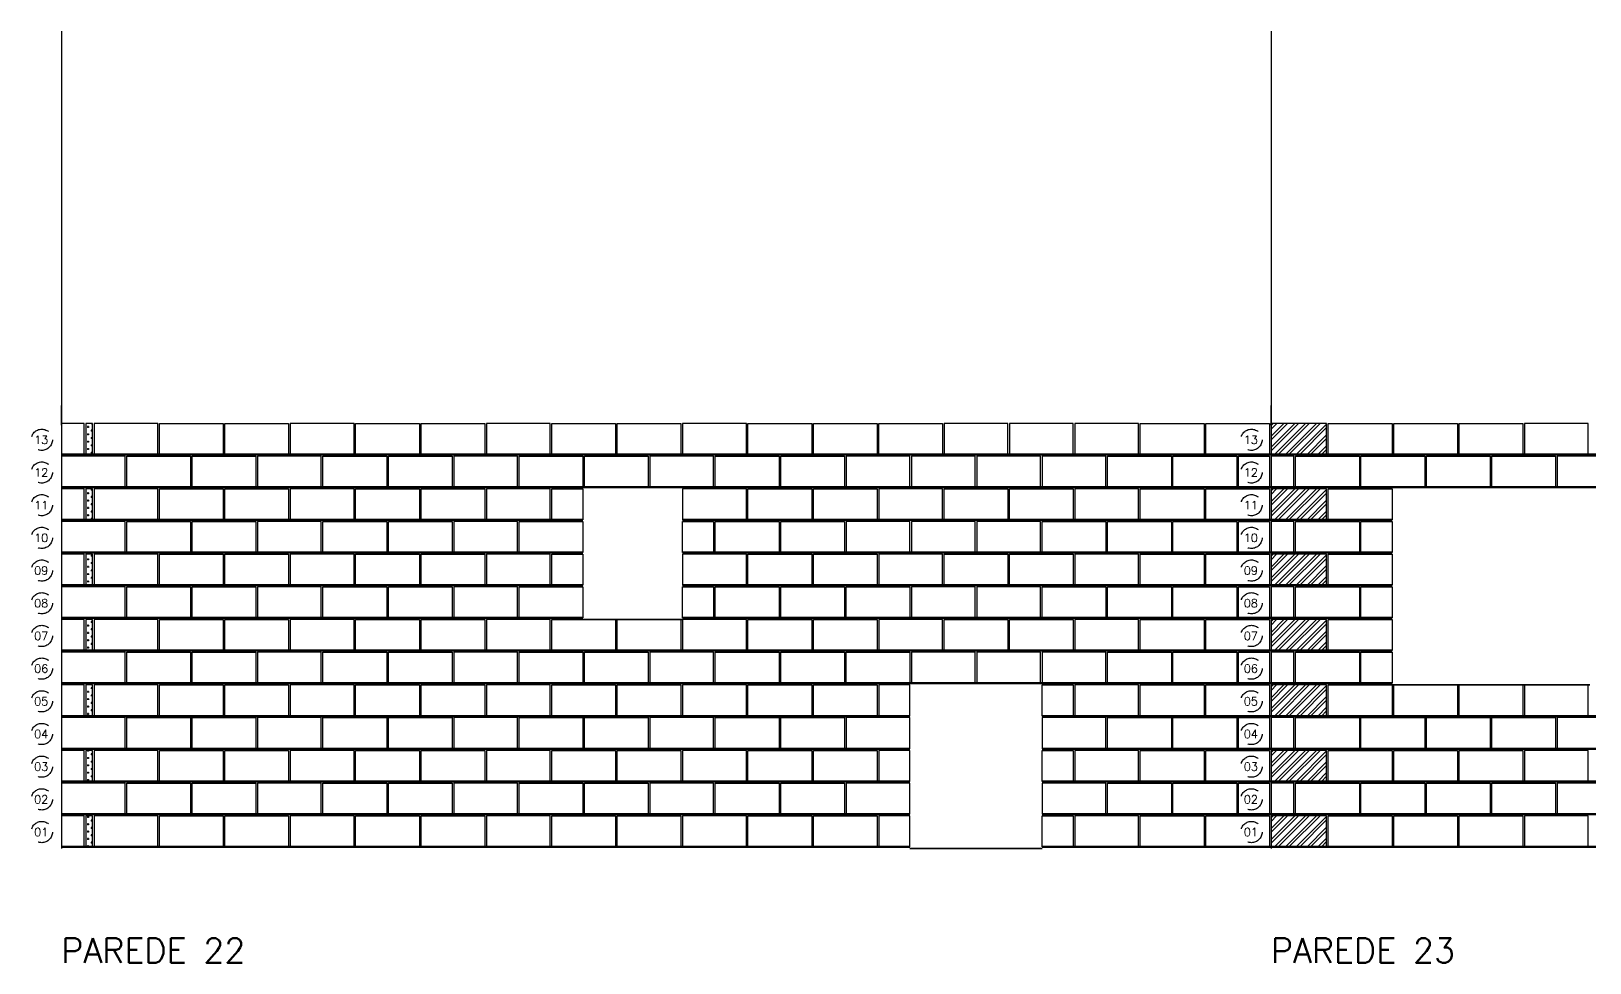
# Model space of a CAD drawing. Extents: x 0 to 187, y -7 to 20.
# Drawn here: x 18.84 to 28.38, y 14.3 to 20 of the extents above; entities that cross this region are included whole.
import ezdxf

# ---------------------------------------------------------------- set-up
doc = ezdxf.new("R2010")
doc.units = 0
doc.header["$LTSCALE"] = 0.5
doc.header["$MEASUREMENT"] = 0
doc.linetypes.add('HIDDEN', pattern=[0.375, 0.25, -0.125])
for name, color, linetype in [('AUX00', 7, 'HIDDEN'), ('AUX01', 1, 'CONTINUOUS'), ('B04', 6, 'CONTINUOUS'), ('B19', 3, 'CONTINUOUS'), ('B19C', 126, 'CONTINUOUS'), ('B34', 150, 'CONTINUOUS'), ('B34C', 160, 'CONTINUOUS'), ('B39', 2, 'CONTINUOUS'), ('B39C', 5, 'CONTINUOUS'), ('BP', 106, 'CONTINUOUS'), ('H04', 9, 'CONTINUOUS'), ('H34', 9, 'CONTINUOUS'), ('TXT05', 4, 'CONTINUOUS'), ('VIG02', 3, 'CONTINUOUS')]:
    doc.layers.add(name, color=color, linetype=linetype)
doc.layers.add('FIADAS', color=161, linetype='CONTINUOUS', lineweight=50)
doc.styles.add('ROMANS', font='romans.shx')
pattern_1 = [(360, (9.124238, 13.820944), (0.02250224, 0.02250224), [0.01125112, -0.03375336]), (90, (9.129863, 13.815318), (-0.02250224, 0.02250224), [0.01125112, -0.03375336])]

msp = doc.modelspace()

# ---------------------------------------------------------------- hatches: boundary and pattern name
at = {"layer": 'H04'}
h = msp.add_hatch(dxfattribs=at)
h.set_pattern_fill('CROSS', color=256, scale=0.090009, style=0)
h.set_pattern_definition(pattern_1)
h.paths.add_polyline_path([(19.2152, 17.41), (19.1752, 17.41), (19.1752, 17.6), (19.2152, 17.6)])
h = msp.add_hatch(dxfattribs=at)
h.set_pattern_fill('CROSS', color=256, scale=0.090009, style=0)
h.set_pattern_definition(pattern_1)
h.paths.add_polyline_path([(19.2152, 17.01), (19.1752, 17.01), (19.1752, 17.2), (19.2152, 17.2)])
h = msp.add_hatch(dxfattribs=at)
h.set_pattern_fill('CROSS', color=256, scale=0.090009, style=0)
h.set_pattern_definition(pattern_1)
h.paths.add_polyline_path([(19.2152, 16.61), (19.1752, 16.61), (19.1752, 16.8), (19.2152, 16.8)])
h = msp.add_hatch(dxfattribs=at)
h.set_pattern_fill('CROSS', color=256, scale=0.090009, style=0)
h.set_pattern_definition(pattern_1)
h.paths.add_polyline_path([(19.2152, 16.21), (19.1752, 16.21), (19.1752, 16.4), (19.2152, 16.4)])
h = msp.add_hatch(dxfattribs=at)
h.set_pattern_fill('CROSS', color=256, scale=0.090009, style=0)
h.set_pattern_definition(pattern_1)
h.paths.add_polyline_path([(19.2152, 15.81), (19.1752, 15.81), (19.1752, 16), (19.2152, 16)])
h = msp.add_hatch(dxfattribs=at)
h.set_pattern_fill('CROSS', color=256, scale=0.090009, style=0)
h.set_pattern_definition(pattern_1)
h.paths.add_polyline_path([(19.2152, 15.41), (19.1752, 15.41), (19.1752, 15.6), (19.2152, 15.6)])
h = msp.add_hatch(dxfattribs=at)
h.set_pattern_fill('CROSS', color=256, scale=0.090009, style=0)
h.set_pattern_definition(pattern_1)
h.paths.add_polyline_path([(19.2152, 15.01), (19.1752, 15.01), (19.1752, 15.2), (19.2152, 15.2)])
at = {"layer": 'H34'}
h = msp.add_hatch(dxfattribs=at)
h.set_pattern_fill('ANSI32', color=160, scale=0.125012, style=0)
h.set_pattern_definition([(45, (35.591213, 32.057525), (-0.03314893, 0.03314893), []), (45, (35.61331, 32.057525), (-0.03314893, 0.03314893), [])])
h.paths.add_polyline_path([(26.4253, 17.41), (26.7653, 17.41), (26.7653, 17.6), (26.4253, 17.6)])
h = msp.add_hatch(dxfattribs=at)
h.set_pattern_fill('ANSI32', color=256, scale=0.125012, style=0)
h.set_pattern_definition([(45, (35.591033, 31.657525), (-0.03314893, 0.03314893), []), (45, (35.61313, 31.657525), (-0.03314893, 0.03314893), [])])
h.paths.add_polyline_path([(26.4251, 17.01), (26.7651, 17.01), (26.7651, 17.2), (26.4251, 17.2)])
h = msp.add_hatch(dxfattribs=at)
h.set_pattern_fill('ANSI32', color=256, scale=0.125012, style=0)
h.set_pattern_definition([(45, (35.591033, 31.257525), (-0.03314893, 0.03314893), []), (45, (35.61313, 31.257525), (-0.03314893, 0.03314893), [])])
h.paths.add_polyline_path([(26.4251, 16.61), (26.7651, 16.61), (26.7651, 16.8), (26.4251, 16.8)])
h = msp.add_hatch(dxfattribs=at)
h.set_pattern_fill('ANSI32', color=256, scale=0.125012, style=0)
h.set_pattern_definition([(45, (35.591033, 30.857525), (-0.03314893, 0.03314893), []), (45, (35.61313, 30.857525), (-0.03314893, 0.03314893), [])])
h.paths.add_polyline_path([(26.4251, 16.21), (26.7651, 16.21), (26.7651, 16.4), (26.4251, 16.4)])
h = msp.add_hatch(dxfattribs=at)
h.set_pattern_fill('ANSI32', color=256, scale=0.125012, style=0)
h.set_pattern_definition([(45, (35.591033, 30.457525), (-0.03314893, 0.03314893), []), (45, (35.61313, 30.457525), (-0.03314893, 0.03314893), [])])
h.paths.add_polyline_path([(26.4251, 15.81), (26.7651, 15.81), (26.7651, 16), (26.4251, 16)])
h = msp.add_hatch(dxfattribs=at)
h.set_pattern_fill('ANSI32', color=256, scale=0.125012, style=0)
h.set_pattern_definition([(45, (35.591033, 30.057525), (-0.03314893, 0.03314893), []), (45, (35.61313, 30.057525), (-0.03314893, 0.03314893), [])])
h.paths.add_polyline_path([(26.4251, 15.41), (26.7651, 15.41), (26.7651, 15.6), (26.4251, 15.6)])
h = msp.add_hatch(dxfattribs=at)
h.set_pattern_fill('ANSI32', color=256, scale=0.125012, style=0)
h.set_pattern_definition([(45, (35.591033, 29.657525), (-0.03314893, 0.03314893), []), (45, (35.61313, 29.657525), (-0.03314893, 0.03314893), [])])
h.paths.add_polyline_path([(26.4251, 15.01), (26.7651, 15.01), (26.7651, 15.2), (26.4251, 15.2)])

# ---------------------------------------------------------------- linework, layer by layer
at = {"layer": 'AUX00'}
for centre in [(18.9052, 17.5), (26.3052, 17.5), (18.9052, 17.3), (26.3052, 17.3), (18.9052, 17.1), (26.3052, 17.1), (18.9052, 16.9), (26.3052, 16.9), (18.9052, 16.7), (26.3052, 16.7), (18.9052, 16.5), (26.3052, 16.5), (18.9052, 16.3), (26.3052, 16.3), (18.9052, 16.1), (26.3052, 16.1), (18.9052, 15.9), (26.3052, 15.9), (18.9052, 15.7), (26.3052, 15.7), (18.9052, 15.5), (26.3052, 15.5), (18.9052, 15.3), (26.3052, 15.3), (18.9052, 15.1), (26.3052, 15.1)]:
    msp.add_circle(centre, 0.065, dxfattribs=at)
at = {"layer": 'AUX01'}
for points in [[(19.0252, 20), (19.0252, 15)], [(26.4252, 20), (26.4252, 15)]]:
    msp.add_lwpolyline(points, dxfattribs=at)
for points in [[(22.2152, 16.4), (22.8252, 16.4)], [(27.1652, 16), (28.3752, 16)], [(24.2152, 15), (25.0252, 15)]]:
    msp.add_lwpolyline(points, close=True, dxfattribs=at)
at = {"layer": 'B04'}
for points in [[(19.1752, 17.41), (19.2152, 17.41), (19.2152, 17.6), (19.1752, 17.6)], [(19.1752, 17.01), (19.2152, 17.01), (19.2152, 17.2), (19.1752, 17.2)], [(19.1752, 16.61), (19.2152, 16.61), (19.2152, 16.8), (19.1752, 16.8)], [(19.1752, 16.21), (19.2152, 16.21), (19.2152, 16.4), (19.1752, 16.4)], [(19.1752, 15.81), (19.2152, 15.81), (19.2152, 16), (19.1752, 16)], [(19.1752, 15.41), (19.2152, 15.41), (19.2152, 15.6), (19.1752, 15.6)], [(19.1752, 15.01), (19.2152, 15.01), (19.2152, 15.2), (19.1752, 15.2)]]:
    msp.add_lwpolyline(points, close=True, dxfattribs=at)
at = {"layer": 'B19'}
for points in [[(26.2252, 17.4), (26.4152, 17.4), (26.4152, 17.21), (26.2252, 17.21)], [(22.0252, 17.2), (22.2152, 17.2), (22.2152, 17.01), (22.0252, 17.01)], [(22.8252, 17), (23.0152, 17), (23.0152, 16.81), (22.8252, 16.81)], [(26.2252, 17), (26.4152, 17), (26.4152, 16.81), (26.2252, 16.81)], [(26.9752, 17), (27.1652, 17), (27.1652, 16.81), (26.9752, 16.81)], [(22.0252, 16.8), (22.2152, 16.8), (22.2152, 16.61), (22.0252, 16.61)], [(22.8252, 16.6), (23.0152, 16.6), (23.0152, 16.41), (22.8252, 16.41)], [(26.2252, 16.6), (26.4152, 16.6), (26.4152, 16.41), (26.2252, 16.41)], [(26.9752, 16.6), (27.1652, 16.6), (27.1652, 16.41), (26.9752, 16.41)], [(26.9752, 16.2), (27.1652, 16.2), (27.1652, 16.01), (26.9752, 16.01)], [(24.0252, 15.81), (24.2152, 15.81), (24.2152, 16), (24.0252, 16)], [(25.2152, 15.81), (25.0252, 15.81), (25.0252, 16), (25.2152, 16)], [(26.2252, 15.8), (26.4152, 15.8), (26.4152, 15.61), (26.2252, 15.61)], [(24.0252, 15.41), (24.2152, 15.41), (24.2152, 15.6), (24.0252, 15.6)], [(25.2152, 15.41), (25.0252, 15.41), (25.0252, 15.6), (25.2152, 15.6)], [(26.2252, 15.4), (26.4152, 15.4), (26.4152, 15.21), (26.2252, 15.21)]]:
    msp.add_lwpolyline(points, close=True, dxfattribs=at)
at = {"layer": 'B19C'}
for points in [[(26.2252, 16.2), (26.4152, 16.2), (26.4152, 16.01), (26.2252, 16.01)], [(24.0252, 15.01), (24.2152, 15.01), (24.2152, 15.2), (24.0252, 15.2)], [(25.2152, 15.01), (25.0252, 15.01), (25.0252, 15.2), (25.2152, 15.2)]]:
    msp.add_lwpolyline(points, close=True, dxfattribs=at)
at = {"layer": 'B34'}
for points in [[(26.425, 17.01), (26.765, 17.01), (26.765, 17.2), (26.425, 17.2)], [(26.425, 16.61), (26.765, 16.61), (26.765, 16.8), (26.425, 16.8)], [(26.425, 16.21), (26.765, 16.21), (26.765, 16.4), (26.425, 16.4)], [(26.425, 15.81), (26.765, 15.81), (26.765, 16), (26.425, 16)], [(26.425, 15.41), (26.765, 15.41), (26.765, 15.6), (26.425, 15.6)], [(26.425, 15.01), (26.765, 15.01), (26.765, 15.2), (26.425, 15.2)]]:
    msp.add_lwpolyline(points, close=True, dxfattribs=at)
at = {"layer": 'B34C'}
msp.add_lwpolyline([(26.4252, 17.41), (26.7652, 17.41), (26.7652, 17.6), (26.4252, 17.6)], close=True, dxfattribs=at)
at = {"layer": 'B39'}
for points in [[(19.0252, 17.4), (19.0252, 17.21), (19.4152, 17.21), (19.4152, 17.4)], [(19.8152, 17.4), (19.8152, 17.21), (19.4252, 17.21), (19.4252, 17.4)], [(20.2152, 17.4), (20.2152, 17.21), (19.8252, 17.21), (19.8252, 17.4)], [(20.2252, 17.4), (20.2252, 17.21), (20.6152, 17.21), (20.6152, 17.4)], [(21.0152, 17.4), (21.0152, 17.21), (20.6252, 17.21), (20.6252, 17.4)], [(21.4152, 17.4), (21.4152, 17.21), (21.0252, 17.21), (21.0252, 17.4)], [(21.4252, 17.4), (21.4252, 17.21), (21.8152, 17.21), (21.8152, 17.4)], [(23.8152, 17.4), (23.8152, 17.21), (23.4252, 17.21), (23.4252, 17.4)], [(23.8252, 17.4), (23.8252, 17.21), (24.2152, 17.21), (24.2152, 17.4)], [(24.6152, 17.21), (24.6152, 17.4), (24.2252, 17.4), (24.2252, 17.21)], [(25.0152, 17.21), (25.0152, 17.4), (24.6252, 17.4), (24.6252, 17.21)], [(25.0252, 17.4), (25.0252, 17.21), (25.4152, 17.21), (25.4152, 17.4)], [(25.8152, 17.4), (25.8152, 17.21), (25.4252, 17.21), (25.4252, 17.4)], [(26.2152, 17.4), (26.2152, 17.21), (25.8252, 17.21), (25.8252, 17.4)], [(19.2252, 17.2), (19.2252, 17.01), (19.6152, 17.01), (19.6152, 17.2)], [(20.0152, 17.2), (20.0152, 17.01), (19.6252, 17.01), (19.6252, 17.2)], [(20.4152, 17.2), (20.4152, 17.01), (20.0252, 17.01), (20.0252, 17.2)], [(20.4252, 17.2), (20.4252, 17.01), (20.8152, 17.01), (20.8152, 17.2)], [(21.2152, 17.2), (21.2152, 17.01), (20.8252, 17.01), (20.8252, 17.2)], [(21.6152, 17.2), (21.6152, 17.01), (21.2252, 17.01), (21.2252, 17.2)], [(21.6252, 17.2), (21.6252, 17.01), (22.0152, 17.01), (22.0152, 17.2)], [(22.8252, 17.2), (22.8252, 17.01), (23.2152, 17.01), (23.2152, 17.2)], [(23.6152, 17.2), (23.6152, 17.01), (23.2252, 17.01), (23.2252, 17.2)], [(24.0152, 17.2), (24.0152, 17.01), (23.6252, 17.01), (23.6252, 17.2)], [(24.0252, 17.2), (24.0252, 17.01), (24.4152, 17.01), (24.4152, 17.2)], [(24.8152, 17.2), (24.8152, 17.01), (24.4252, 17.01), (24.4252, 17.2)], [(25.2152, 17.2), (25.2152, 17.01), (24.8252, 17.01), (24.8252, 17.2)], [(25.2252, 17.2), (25.2252, 17.01), (25.6152, 17.01), (25.6152, 17.2)], [(26.0152, 17.2), (26.0152, 17.01), (25.6252, 17.01), (25.6252, 17.2)], [(26.4152, 17.2), (26.4152, 17.01), (26.0252, 17.01), (26.0252, 17.2)], [(27.1652, 17.2), (27.1652, 17.01), (26.7752, 17.01), (26.7752, 17.2)], [(19.0252, 17), (19.0252, 16.81), (19.4152, 16.81), (19.4152, 17)], [(19.8152, 17), (19.8152, 16.81), (19.4252, 16.81), (19.4252, 17)], [(20.2152, 17), (20.2152, 16.81), (19.8252, 16.81), (19.8252, 17)], [(20.2252, 17), (20.2252, 16.81), (20.6152, 16.81), (20.6152, 17)], [(21.0152, 17), (21.0152, 16.81), (20.6252, 16.81), (20.6252, 17)], [(21.4152, 17), (21.4152, 16.81), (21.0252, 16.81), (21.0252, 17)], [(21.4252, 17), (21.4252, 16.81), (21.8152, 16.81), (21.8152, 17)], [(22.2152, 17), (22.2152, 16.81), (21.8252, 16.81), (21.8252, 17)], [(23.4152, 17), (23.4152, 16.81), (23.0252, 16.81), (23.0252, 17)], [(23.8152, 17), (23.8152, 16.81), (23.4252, 16.81), (23.4252, 17)], [(23.8252, 17), (23.8252, 16.81), (24.2152, 16.81), (24.2152, 17)], [(24.6152, 16.81), (24.6152, 17), (24.2252, 17), (24.2252, 16.81)], [(25.0152, 16.81), (25.0152, 17), (24.6252, 17), (24.6252, 16.81)], [(25.4152, 17), (25.4152, 16.81), (25.0252, 16.81), (25.0252, 17)], [(25.8152, 17), (25.8152, 16.81), (25.4252, 16.81), (25.4252, 17)], [(26.2152, 17), (26.2152, 16.81), (25.8252, 16.81), (25.8252, 17)], [(26.9652, 17), (26.9652, 16.81), (26.5752, 16.81), (26.5752, 17)], [(19.2252, 16.8), (19.2252, 16.61), (19.6152, 16.61), (19.6152, 16.8)], [(20.0152, 16.8), (20.0152, 16.61), (19.6252, 16.61), (19.6252, 16.8)], [(20.4152, 16.8), (20.4152, 16.61), (20.0252, 16.61), (20.0252, 16.8)], [(20.4252, 16.8), (20.4252, 16.61), (20.8152, 16.61), (20.8152, 16.8)], [(21.2152, 16.8), (21.2152, 16.61), (20.8252, 16.61), (20.8252, 16.8)], [(21.6152, 16.8), (21.6152, 16.61), (21.2252, 16.61), (21.2252, 16.8)], [(21.6252, 16.8), (21.6252, 16.61), (22.0152, 16.61), (22.0152, 16.8)], [(22.8252, 16.8), (22.8252, 16.61), (23.2152, 16.61), (23.2152, 16.8)], [(23.6152, 16.8), (23.6152, 16.61), (23.2252, 16.61), (23.2252, 16.8)], [(24.0152, 16.8), (24.0152, 16.61), (23.6252, 16.61), (23.6252, 16.8)], [(24.0252, 16.8), (24.0252, 16.61), (24.4152, 16.61), (24.4152, 16.8)], [(24.8152, 16.8), (24.8152, 16.61), (24.4252, 16.61), (24.4252, 16.8)], [(25.2152, 16.8), (25.2152, 16.61), (24.8252, 16.61), (24.8252, 16.8)], [(25.2252, 16.8), (25.2252, 16.61), (25.6152, 16.61), (25.6152, 16.8)], [(26.0152, 16.8), (26.0152, 16.61), (25.6252, 16.61), (25.6252, 16.8)], [(26.4152, 16.8), (26.4152, 16.61), (26.0252, 16.61), (26.0252, 16.8)], [(27.1652, 16.8), (27.1652, 16.61), (26.7752, 16.61), (26.7752, 16.8)], [(19.0252, 16.6), (19.0252, 16.41), (19.4152, 16.41), (19.4152, 16.6)], [(19.8152, 16.6), (19.8152, 16.41), (19.4252, 16.41), (19.4252, 16.6)], [(20.2152, 16.6), (20.2152, 16.41), (19.8252, 16.41), (19.8252, 16.6)], [(20.2252, 16.6), (20.2252, 16.41), (20.6152, 16.41), (20.6152, 16.6)], [(21.0152, 16.6), (21.0152, 16.41), (20.6252, 16.41), (20.6252, 16.6)], [(21.4152, 16.6), (21.4152, 16.41), (21.0252, 16.41), (21.0252, 16.6)], [(21.4252, 16.6), (21.4252, 16.41), (21.8152, 16.41), (21.8152, 16.6)], [(22.2152, 16.6), (22.2152, 16.41), (21.8252, 16.41), (21.8252, 16.6)], [(23.4152, 16.6), (23.4152, 16.41), (23.0252, 16.41), (23.0252, 16.6)], [(23.8152, 16.6), (23.8152, 16.41), (23.4252, 16.41), (23.4252, 16.6)], [(23.8252, 16.41), (23.8252, 16.6), (24.2152, 16.6), (24.2152, 16.41)], [(24.6152, 16.41), (24.6152, 16.6), (24.2252, 16.6), (24.2252, 16.41)], [(25.0152, 16.41), (25.0152, 16.6), (24.6252, 16.6), (24.6252, 16.41)], [(25.0252, 16.41), (25.0252, 16.6), (25.4152, 16.6), (25.4152, 16.41)], [(25.8152, 16.6), (25.8152, 16.41), (25.4252, 16.41), (25.4252, 16.6)], [(26.2152, 16.6), (26.2152, 16.41), (25.8252, 16.41), (25.8252, 16.6)], [(26.9652, 16.6), (26.9652, 16.41), (26.5752, 16.41), (26.5752, 16.6)], [(19.2252, 16.4), (19.2252, 16.21), (19.6152, 16.21), (19.6152, 16.4)], [(20.0152, 16.4), (20.0152, 16.21), (19.6252, 16.21), (19.6252, 16.4)], [(20.4152, 16.4), (20.4152, 16.21), (20.0252, 16.21), (20.0252, 16.4)], [(20.4252, 16.4), (20.4252, 16.21), (20.8152, 16.21), (20.8152, 16.4)], [(21.2152, 16.4), (21.2152, 16.21), (20.8252, 16.21), (20.8252, 16.4)], [(21.6152, 16.4), (21.6152, 16.21), (21.2252, 16.21), (21.2252, 16.4)], [(23.6152, 16.4), (23.6152, 16.21), (23.2252, 16.21), (23.2252, 16.4)], [(24.0152, 16.4), (24.0152, 16.21), (23.6252, 16.21), (23.6252, 16.4)], [(24.0252, 16.4), (24.0252, 16.21), (24.4152, 16.21), (24.4152, 16.4)], [(24.8152, 16.4), (24.8152, 16.21), (24.4252, 16.21), (24.4252, 16.4)], [(25.2152, 16.4), (25.2152, 16.21), (24.8252, 16.21), (24.8252, 16.4)], [(25.2252, 16.4), (25.2252, 16.21), (25.6152, 16.21), (25.6152, 16.4)], [(26.0152, 16.4), (26.0152, 16.21), (25.6252, 16.21), (25.6252, 16.4)], [(26.4152, 16.4), (26.4152, 16.21), (26.0252, 16.21), (26.0252, 16.4)], [(27.1652, 16.4), (27.1652, 16.21), (26.7752, 16.21), (26.7752, 16.4)], [(19.0252, 16.2), (19.0252, 16.01), (19.4152, 16.01), (19.4152, 16.2)], [(19.8152, 16.2), (19.8152, 16.01), (19.4252, 16.01), (19.4252, 16.2)], [(20.2152, 16.2), (20.2152, 16.01), (19.8252, 16.01), (19.8252, 16.2)], [(20.2252, 16.2), (20.2252, 16.01), (20.6152, 16.01), (20.6152, 16.2)], [(21.0152, 16.2), (21.0152, 16.01), (20.6252, 16.01), (20.6252, 16.2)], [(21.4152, 16.2), (21.4152, 16.01), (21.0252, 16.01), (21.0252, 16.2)], [(21.4252, 16.2), (21.4252, 16.01), (21.8152, 16.01), (21.8152, 16.2)], [(22.2152, 16.2), (22.2152, 16.01), (21.8252, 16.01), (21.8252, 16.2)], [(22.6152, 16.2), (22.6152, 16.01), (22.2252, 16.01), (22.2252, 16.2)], [(22.6252, 16.2), (22.6252, 16.01), (23.0152, 16.01), (23.0152, 16.2)], [(23.4152, 16.2), (23.4152, 16.01), (23.0252, 16.01), (23.0252, 16.2)], [(26.9652, 16.2), (26.9652, 16.01), (26.5752, 16.01), (26.5752, 16.2)], [(19.2252, 16), (19.2252, 15.81), (19.6152, 15.81), (19.6152, 16)], [(20.0152, 16), (20.0152, 15.81), (19.6252, 15.81), (19.6252, 16)], [(20.4152, 16), (20.4152, 15.81), (20.0252, 15.81), (20.0252, 16)], [(20.4252, 16), (20.4252, 15.81), (20.8152, 15.81), (20.8152, 16)], [(21.2152, 16), (21.2152, 15.81), (20.8252, 15.81), (20.8252, 16)], [(21.6152, 16), (21.6152, 15.81), (21.2252, 15.81), (21.2252, 16)], [(21.6252, 16), (21.6252, 15.81), (22.0152, 15.81), (22.0152, 16)], [(22.4152, 16), (22.4152, 15.81), (22.0252, 15.81), (22.0252, 16)], [(22.8152, 16), (22.8152, 15.81), (22.4252, 15.81), (22.4252, 16)], [(22.8252, 16), (22.8252, 15.81), (23.2152, 15.81), (23.2152, 16)], [(23.6152, 16), (23.6152, 15.81), (23.2252, 15.81), (23.2252, 16)], [(24.0152, 16), (24.0152, 15.81), (23.6252, 15.81), (23.6252, 16)], [(25.2252, 16), (25.2252, 15.81), (25.6152, 15.81), (25.6152, 16)], [(26.0152, 16), (26.0152, 15.81), (25.6252, 15.81), (25.6252, 16)], [(26.4152, 16), (26.4152, 15.81), (26.0252, 15.81), (26.0252, 16)], [(19.0252, 15.8), (19.0252, 15.61), (19.4152, 15.61), (19.4152, 15.8)], [(19.8152, 15.8), (19.8152, 15.61), (19.4252, 15.61), (19.4252, 15.8)], [(20.2152, 15.8), (20.2152, 15.61), (19.8252, 15.61), (19.8252, 15.8)], [(20.2252, 15.8), (20.2252, 15.61), (20.6152, 15.61), (20.6152, 15.8)], [(21.0152, 15.8), (21.0152, 15.61), (20.6252, 15.61), (20.6252, 15.8)], [(21.4152, 15.8), (21.4152, 15.61), (21.0252, 15.61), (21.0252, 15.8)], [(21.4252, 15.8), (21.4252, 15.61), (21.8152, 15.61), (21.8152, 15.8)], [(22.2152, 15.8), (22.2152, 15.61), (21.8252, 15.61), (21.8252, 15.8)], [(22.6152, 15.8), (22.6152, 15.61), (22.2252, 15.61), (22.2252, 15.8)], [(22.6252, 15.8), (22.6252, 15.61), (23.0152, 15.61), (23.0152, 15.8)], [(23.4152, 15.8), (23.4152, 15.61), (23.0252, 15.61), (23.0252, 15.8)], [(23.8152, 15.8), (23.8152, 15.61), (23.4252, 15.61), (23.4252, 15.8)], [(23.8252, 15.8), (23.8252, 15.61), (24.2152, 15.61), (24.2152, 15.8)], [(25.0252, 15.8), (25.0252, 15.61), (25.4152, 15.61), (25.4152, 15.8)], [(25.8152, 15.8), (25.8152, 15.61), (25.4252, 15.61), (25.4252, 15.8)], [(26.2152, 15.8), (26.2152, 15.61), (25.8252, 15.61), (25.8252, 15.8)], [(26.9652, 15.8), (26.9652, 15.61), (26.5752, 15.61), (26.5752, 15.8)], [(27.3652, 15.8), (27.3652, 15.61), (26.9752, 15.61), (26.9752, 15.8)], [(27.7652, 15.8), (27.7652, 15.61), (27.3752, 15.61), (27.3752, 15.8)], [(28.1652, 15.8), (28.1652, 15.61), (27.7752, 15.61), (27.7752, 15.8)], [(28.1752, 15.8), (28.1752, 15.61), (28.5652, 15.61), (28.5652, 15.8)], [(19.2252, 15.6), (19.2252, 15.41), (19.6152, 15.41), (19.6152, 15.6)], [(20.0152, 15.6), (20.0152, 15.41), (19.6252, 15.41), (19.6252, 15.6)], [(20.4152, 15.6), (20.4152, 15.41), (20.0252, 15.41), (20.0252, 15.6)], [(20.4252, 15.6), (20.4252, 15.41), (20.8152, 15.41), (20.8152, 15.6)], [(21.2152, 15.6), (21.2152, 15.41), (20.8252, 15.41), (20.8252, 15.6)], [(21.6152, 15.6), (21.6152, 15.41), (21.2252, 15.41), (21.2252, 15.6)], [(21.6252, 15.6), (21.6252, 15.41), (22.0152, 15.41), (22.0152, 15.6)], [(22.4152, 15.6), (22.4152, 15.41), (22.0252, 15.41), (22.0252, 15.6)], [(22.8152, 15.6), (22.8152, 15.41), (22.4252, 15.41), (22.4252, 15.6)], [(22.8252, 15.6), (22.8252, 15.41), (23.2152, 15.41), (23.2152, 15.6)], [(23.6152, 15.6), (23.6152, 15.41), (23.2252, 15.41), (23.2252, 15.6)], [(24.0152, 15.6), (24.0152, 15.41), (23.6252, 15.41), (23.6252, 15.6)], [(25.2252, 15.6), (25.2252, 15.41), (25.6152, 15.41), (25.6152, 15.6)], [(26.0152, 15.6), (26.0152, 15.41), (25.6252, 15.41), (25.6252, 15.6)], [(26.4152, 15.6), (26.4152, 15.41), (26.0252, 15.41), (26.0252, 15.6)], [(27.1652, 15.6), (27.1652, 15.41), (26.7752, 15.41), (26.7752, 15.6)], [(27.5652, 15.6), (27.5652, 15.41), (27.1752, 15.41), (27.1752, 15.6)], [(27.9652, 15.6), (27.9652, 15.41), (27.5752, 15.41), (27.5752, 15.6)], [(27.9752, 15.6), (27.9752, 15.41), (28.3652, 15.41), (28.3652, 15.6)], [(19.0252, 15.4), (19.0252, 15.21), (19.4152, 15.21), (19.4152, 15.4)], [(19.8152, 15.4), (19.8152, 15.21), (19.4252, 15.21), (19.4252, 15.4)], [(20.2152, 15.4), (20.2152, 15.21), (19.8252, 15.21), (19.8252, 15.4)], [(20.2252, 15.4), (20.2252, 15.21), (20.6152, 15.21), (20.6152, 15.4)], [(21.0152, 15.4), (21.0152, 15.21), (20.6252, 15.21), (20.6252, 15.4)], [(21.4152, 15.4), (21.4152, 15.21), (21.0252, 15.21), (21.0252, 15.4)], [(21.4252, 15.4), (21.4252, 15.21), (21.8152, 15.21), (21.8152, 15.4)], [(22.2152, 15.4), (22.2152, 15.21), (21.8252, 15.21), (21.8252, 15.4)], [(22.6152, 15.4), (22.6152, 15.21), (22.2252, 15.21), (22.2252, 15.4)], [(22.6252, 15.4), (22.6252, 15.21), (23.0152, 15.21), (23.0152, 15.4)], [(23.4152, 15.4), (23.4152, 15.21), (23.0252, 15.21), (23.0252, 15.4)], [(23.8152, 15.4), (23.8152, 15.21), (23.4252, 15.21), (23.4252, 15.4)], [(23.8252, 15.4), (23.8252, 15.21), (24.2152, 15.21), (24.2152, 15.4)], [(25.0252, 15.4), (25.0252, 15.21), (25.4152, 15.21), (25.4152, 15.4)], [(25.8152, 15.4), (25.8152, 15.21), (25.4252, 15.21), (25.4252, 15.4)], [(26.2152, 15.4), (26.2152, 15.21), (25.8252, 15.21), (25.8252, 15.4)], [(26.9652, 15.4), (26.9652, 15.21), (26.5752, 15.21), (26.5752, 15.4)], [(27.3652, 15.4), (27.3652, 15.21), (26.9752, 15.21), (26.9752, 15.4)], [(27.7652, 15.4), (27.7652, 15.21), (27.3752, 15.21), (27.3752, 15.4)], [(28.1652, 15.4), (28.1652, 15.21), (27.7752, 15.21), (27.7752, 15.4)], [(28.1752, 15.4), (28.1752, 15.21), (28.5652, 15.21), (28.5652, 15.4)], [(19.2252, 15.2), (19.2252, 15.01), (19.6152, 15.01), (19.6152, 15.2)], [(20.0152, 15.2), (20.0152, 15.01), (19.6252, 15.01), (19.6252, 15.2)], [(20.4152, 15.2), (20.4152, 15.01), (20.0252, 15.01), (20.0252, 15.2)], [(20.4252, 15.2), (20.4252, 15.01), (20.8152, 15.01), (20.8152, 15.2)], [(21.2152, 15.2), (21.2152, 15.01), (20.8252, 15.01), (20.8252, 15.2)], [(21.6152, 15.2), (21.6152, 15.01), (21.2252, 15.01), (21.2252, 15.2)], [(21.6252, 15.2), (21.6252, 15.01), (22.0152, 15.01), (22.0152, 15.2)], [(22.4152, 15.2), (22.4152, 15.01), (22.0252, 15.01), (22.0252, 15.2)], [(22.8152, 15.2), (22.8152, 15.01), (22.4252, 15.01), (22.4252, 15.2)], [(22.8252, 15.2), (22.8252, 15.01), (23.2152, 15.01), (23.2152, 15.2)], [(23.6152, 15.2), (23.6152, 15.01), (23.2252, 15.01), (23.2252, 15.2)], [(24.0152, 15.2), (24.0152, 15.01), (23.6252, 15.01), (23.6252, 15.2)], [(25.2252, 15.2), (25.2252, 15.01), (25.6152, 15.01), (25.6152, 15.2)], [(26.0152, 15.2), (26.0152, 15.01), (25.6252, 15.01), (25.6252, 15.2)], [(26.4152, 15.2), (26.4152, 15.01), (26.0252, 15.01), (26.0252, 15.2)], [(27.1652, 15.2), (27.1652, 15.01), (26.7752, 15.01), (26.7752, 15.2)], [(27.5652, 15.2), (27.5652, 15.01), (27.1752, 15.01), (27.1752, 15.2)], [(27.9652, 15.2), (27.9652, 15.01), (27.5752, 15.01), (27.5752, 15.2)], [(27.9752, 15.2), (27.9752, 15.01), (28.3652, 15.01), (28.3652, 15.2)]]:
    msp.add_lwpolyline(points, close=True, dxfattribs=at)
at = {"layer": 'B39C'}
for points in [[(19.2252, 17.6), (19.2252, 17.41), (19.6152, 17.41), (19.6152, 17.6)], [(20.0152, 17.6), (20.0152, 17.41), (19.6252, 17.41), (19.6252, 17.6)], [(20.4152, 17.6), (20.4152, 17.41), (20.0252, 17.41), (20.0252, 17.6)], [(20.4252, 17.6), (20.4252, 17.41), (20.8152, 17.41), (20.8152, 17.6)], [(21.2152, 17.6), (21.2152, 17.41), (20.8252, 17.41), (20.8252, 17.6)], [(21.6152, 17.6), (21.6152, 17.41), (21.2252, 17.41), (21.2252, 17.6)], [(21.6252, 17.6), (21.6252, 17.41), (22.0152, 17.41), (22.0152, 17.6)], [(22.4152, 17.6), (22.4152, 17.41), (22.0252, 17.41), (22.0252, 17.6)], [(22.8152, 17.6), (22.8152, 17.41), (22.4252, 17.41), (22.4252, 17.6)], [(22.8252, 17.6), (22.8252, 17.41), (23.2152, 17.41), (23.2152, 17.6)], [(23.6152, 17.6), (23.6152, 17.41), (23.2252, 17.41), (23.2252, 17.6)], [(24.0152, 17.6), (24.0152, 17.41), (23.6252, 17.41), (23.6252, 17.6)], [(24.0252, 17.41), (24.0252, 17.6), (24.4152, 17.6), (24.4152, 17.41)], [(24.8152, 17.41), (24.8152, 17.6), (24.4252, 17.6), (24.4252, 17.41)], [(25.2152, 17.41), (25.2152, 17.6), (24.8252, 17.6), (24.8252, 17.41)], [(25.2252, 17.6), (25.2252, 17.41), (25.6152, 17.41), (25.6152, 17.6)], [(26.0152, 17.6), (26.0152, 17.41), (25.6252, 17.41), (25.6252, 17.6)], [(26.4152, 17.6), (26.4152, 17.41), (26.0252, 17.41), (26.0252, 17.6)], [(27.1652, 17.6), (27.1652, 17.41), (26.7752, 17.41), (26.7752, 17.6)], [(27.5652, 17.6), (27.5652, 17.41), (27.1752, 17.41), (27.1752, 17.6)], [(27.9652, 17.6), (27.9652, 17.41), (27.5752, 17.41), (27.5752, 17.6)], [(27.9752, 17.6), (27.9752, 17.41), (28.3652, 17.41), (28.3652, 17.6)], [(22.2152, 17.4), (22.2152, 17.21), (21.8252, 17.21), (21.8252, 17.4)], [(22.6152, 17.4), (22.6152, 17.21), (22.2252, 17.21), (22.2252, 17.4)], [(22.6252, 17.4), (22.6252, 17.21), (23.0152, 17.21), (23.0152, 17.4)], [(23.4152, 17.4), (23.4152, 17.21), (23.0252, 17.21), (23.0252, 17.4)], [(26.9652, 17.4), (26.9652, 17.21), (26.5752, 17.21), (26.5752, 17.4)], [(27.3652, 17.4), (27.3652, 17.21), (26.9752, 17.21), (26.9752, 17.4)], [(27.7652, 17.4), (27.7652, 17.21), (27.3752, 17.21), (27.3752, 17.4)], [(28.1652, 17.4), (28.1652, 17.21), (27.7752, 17.21), (27.7752, 17.4)], [(28.1752, 17.4), (28.1752, 17.21), (28.5652, 17.21), (28.5652, 17.4)], [(21.6252, 16.4), (21.6252, 16.21), (22.0152, 16.21), (22.0152, 16.4)], [(22.4152, 16.4), (22.4152, 16.21), (22.0252, 16.21), (22.0252, 16.4)], [(22.8152, 16.4), (22.8152, 16.21), (22.4252, 16.21), (22.4252, 16.4)], [(22.8252, 16.4), (22.8252, 16.21), (23.2152, 16.21), (23.2152, 16.4)], [(23.8152, 16.2), (23.8152, 16.01), (23.4252, 16.01), (23.4252, 16.2)], [(23.8252, 16.01), (23.8252, 16.2), (24.2152, 16.2), (24.2152, 16.01)], [(24.6152, 16.01), (24.6152, 16.2), (24.2252, 16.2), (24.2252, 16.01)], [(25.0152, 16.01), (25.0152, 16.2), (24.6252, 16.2), (24.6252, 16.01)], [(25.4152, 16.01), (25.4152, 16.2), (25.0252, 16.2), (25.0252, 16.01)], [(25.8152, 16.2), (25.8152, 16.01), (25.4252, 16.01), (25.4252, 16.2)], [(26.2152, 16.2), (26.2152, 16.01), (25.8252, 16.01), (25.8252, 16.2)], [(27.1652, 16), (27.1652, 15.81), (26.7752, 15.81), (26.7752, 16)], [(27.5652, 16), (27.5652, 15.81), (27.1752, 15.81), (27.1752, 16)], [(27.9652, 16), (27.9652, 15.81), (27.5752, 15.81), (27.5752, 16)], [(27.9752, 16), (27.9752, 15.81), (28.3652, 15.81), (28.3652, 16)]]:
    msp.add_lwpolyline(points, close=True, dxfattribs=at)
at = {"layer": 'BP'}
for points in [[(19.0252, 17.41), (19.1652, 17.41), (19.1652, 17.6), (19.0252, 17.6)], [(26.425, 17.21), (26.565, 17.21), (26.565, 17.4), (26.425, 17.4)], [(19.0252, 17.01), (19.1652, 17.01), (19.1652, 17.2), (19.0252, 17.2)], [(26.425, 16.81), (26.565, 16.81), (26.565, 17), (26.425, 17)], [(19.0252, 16.61), (19.1652, 16.61), (19.1652, 16.8), (19.0252, 16.8)], [(26.425, 16.41), (26.565, 16.41), (26.565, 16.6), (26.425, 16.6)], [(19.0252, 16.21), (19.1652, 16.21), (19.1652, 16.4), (19.0252, 16.4)], [(26.425, 16.01), (26.565, 16.01), (26.565, 16.2), (26.425, 16.2)], [(19.0252, 15.81), (19.1652, 15.81), (19.1652, 16), (19.0252, 16)], [(26.425, 15.61), (26.565, 15.61), (26.565, 15.8), (26.425, 15.8)], [(19.0252, 15.41), (19.1652, 15.41), (19.1652, 15.6), (19.0252, 15.6)], [(26.425, 15.21), (26.565, 15.21), (26.565, 15.4), (26.425, 15.4)], [(19.0252, 15.01), (19.1652, 15.01), (19.1652, 15.2), (19.0252, 15.2)]]:
    msp.add_lwpolyline(points, close=True, dxfattribs=at)
at = {"layer": 'FIADAS'}
for p, q in [((19.0252, 17.41), (26.4252, 17.41)), ((26.4252, 17.41), (34.1652, 17.41)), ((19.0252, 17.21), (26.4252, 17.21)), ((26.4252, 17.21), (34.1652, 17.21)), ((19.0252, 17.01), (22.2152, 17.01)), ((22.8252, 17.01), (26.4252, 17.01)), ((26.4252, 17.01), (27.1652, 17.01)), ((19.0252, 16.81), (22.2152, 16.81)), ((22.8252, 16.81), (26.4252, 16.81)), ((26.4252, 16.81), (27.1652, 16.81)), ((19.0252, 16.61), (22.2152, 16.61)), ((22.8252, 16.61), (26.4252, 16.61)), ((26.4252, 16.61), (27.1652, 16.61)), ((19.0252, 16.41), (22.2152, 16.41)), ((22.8252, 16.41), (26.4252, 16.41)), ((26.4252, 16.41), (27.1652, 16.41)), ((19.0252, 16.21), (26.4252, 16.21)), ((26.4252, 16.21), (27.1652, 16.21)), ((19.0252, 16.01), (26.4252, 16.01)), ((26.4252, 16.01), (27.1652, 16.01)), ((19.0252, 15.81), (24.2152, 15.81)), ((25.0252, 15.81), (26.4252, 15.81)), ((26.4252, 15.81), (34.1652, 15.81)), ((19.0252, 15.61), (24.2152, 15.61)), ((25.0252, 15.61), (26.4252, 15.61)), ((26.4252, 15.61), (34.1652, 15.61)), ((19.0252, 15.41), (24.2152, 15.41)), ((25.0252, 15.41), (26.4252, 15.41)), ((26.4252, 15.41), (34.1652, 15.41)), ((19.0252, 15.21), (24.2152, 15.21)), ((25.0252, 15.21), (26.4252, 15.21)), ((26.4252, 15.21), (34.1652, 15.21)), ((19.0252, 15.01), (24.2152, 15.01)), ((25.0252, 15.01), (26.4252, 15.01)), ((26.4252, 15.01), (34.1652, 15.01))]:
    msp.add_line(p, q, dxfattribs=at)
at = {"layer": 'VIG02'}
for points in [[(19.0252, 17.71), (19.0252, 17.59)], [(26.4252, 17.71), (26.4252, 17.59)]]:
    msp.add_lwpolyline(points, close=True, dxfattribs=at)

# ---------------------------------------------------------------- texts
at = {"layer": 'AUX00', "color": 2, "style": 'ROMANS'}
for s, p in [('13', (18.8588, 17.475)), ('13', (26.2587, 17.475)), ('12', (18.8588, 17.275)), ('12', (26.2587, 17.275)), ('11', (18.8588, 17.075)), ('11', (26.2587, 17.075)), ('10', (18.8588, 16.875)), ('10', (26.2587, 16.875)), ('09', (18.8588, 16.675)), ('09', (26.2587, 16.675)), ('08', (18.8588, 16.475)), ('08', (26.2587, 16.475)), ('07', (18.8588, 16.275)), ('07', (26.2587, 16.275)), ('06', (18.8588, 16.075)), ('06', (26.2587, 16.075)), ('05', (18.8588, 15.875)), ('05', (26.2587, 15.875)), ('04', (18.8588, 15.675)), ('04', (26.2587, 15.675)), ('03', (18.8588, 15.475)), ('03', (26.2587, 15.475)), ('02', (18.8588, 15.275)), ('02', (26.2587, 15.275)), ('01', (18.8588, 15.075)), ('01', (26.2587, 15.075))]:
    msp.add_text(s, height=0.05, dxfattribs=at).set_placement(p)
at = {"layer": 'TXT05', "style": 'ROMANS'}
for s, p in [('PAREDE 22', (19.0252, 14.3)), ('PAREDE 23', (26.4252, 14.3))]:
    msp.add_text(s, height=0.15, dxfattribs=at).set_placement(p)

doc.saveas('drawing.dxf')
